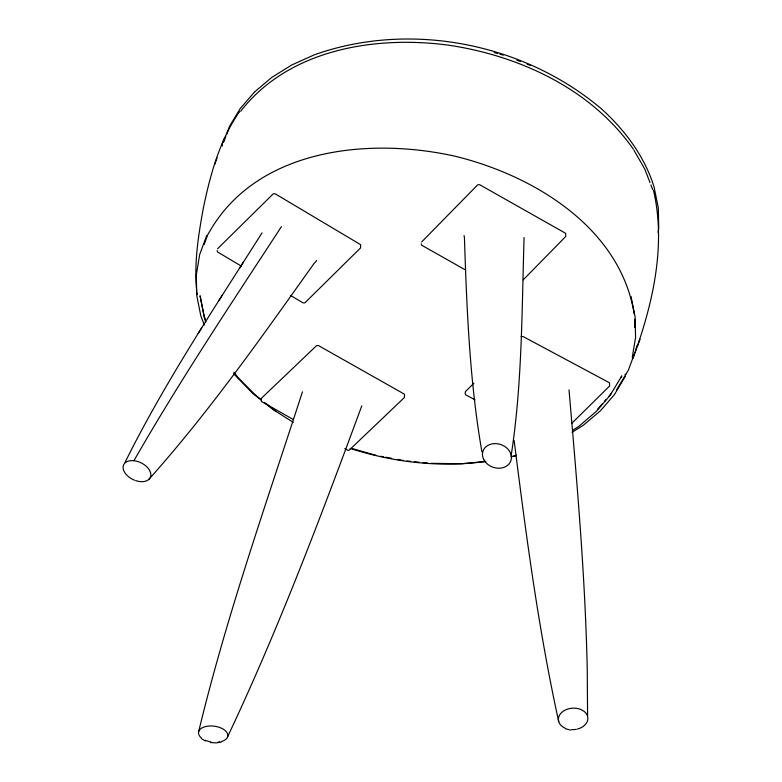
<?xml version="1.0" encoding="UTF-8"?>
<svg xmlns="http://www.w3.org/2000/svg" width="782" height="782" viewBox="0 0 782 782"><rect width="100%" height="100%" fill="white"/><g stroke="black" fill="none" stroke-linecap="round" stroke-linejoin="round"><path stroke-width="1.17" d="M524.087 237.542C521.789 310.2 522.327 383.239 511.203 455.28M632.257 357.384L635.561 337.501L635.16 317.101L631.025 296.505M658.063 232.391L658.727 228.324L658.327 207.904L654.016 186.781C644.583 156.625 625.326 130.633 602.169 109.509L601.905 109.255C524.409 43.352 410.863 20.694 314.628 54.691L291.686 65.004L271.696 77.477L254.551 91.973M198.667 731.59C226.409 616.343 265.968 504.478 302.448 391.821M222.352 145.98L222.499 145.442M635.522 350.717L637.105 345.361M239.771 111.611L238.657 112.921C219.361 141.249 210.153 175.08 203.32 208.276C198.305 235.587 193.946 263.329 196.722 291.168M616.724 389.729L628.415 370.052L635.15 351.841M632.951 358.527C652.208 306.094 666.254 247.356 653.83 191.785L653.341 190.173M223.74 142.089L225.793 136.498M226.614 134.26L229.497 126.43L240.152 108.649L254.199 92.374M206.624 235.675L199.635 254.668L196.311 274.961L196.712 295.371L200.847 315.948L204.356 325.029M204.131 244.561L207.816 234.551L212.186 227.269M361.783 405.868C320.561 517.489 278.5 629.011 227.64 736.673M214.669 164.513L217.142 157.827M221.785 145.188L224.219 138.59M637.594 345.879L640.057 339.192M625.268 376.377L614.476 394.519L600.439 410.785L583.294 425.291L572.013 432.329M125.052 462.358C153.771 404.45 187.807 349.417 222.44 294.922M621.162 377.1L621.827 375.898L610.028 395.467L596.275 411.42L578.524 426.601L572.356 430.452M133.908 460.715C179.821 380.678 231.013 303.856 281.442 226.633M212.675 226.457C262.547 147.28 372.232 137.466 455.779 156.39C534.35 175.784 620.595 228.09 634.3 314.481M198.149 333.464L201.766 327.756M239.4 268.441L262.019 232.899M218.647 300.914L243.329 262.234M240.758 111.161C288.969 49.031 375.839 35.2 449.601 45.327C520.382 56.108 591.456 89.324 633.391 149.235M597.526 409.397L602.13 404.059M604.437 401.391L605.972 399.612M609.041 396.054L611.348 393.385M148.707 479.532C209.4 411.694 261.677 337.003 314.413 262.977A30.889 19.423 25.7 0 0 316.661 260.504M421.625 242L477.763 184.777L479.591 184.669L565.679 233.339L565.709 236.526L523.178 279.878M217.601 248.744L273.289 193.799L275.098 193.75L360.658 244.698L360.58 247.894L304.892 302.839L303.074 302.888L290.562 295.43M473.912 383.2L465.476 391.528L465.143 393.444L465.544 394.744L475.036 399.827M571.613 423.502L609.579 386.034L609.51 382.818L522.982 336.475L521.164 336.583M624.994 374.607L625.698 374.207M512.816 456.317L516.267 455.232M511.008 456.815L515.807 455.857M221.238 742.059L216.194 742.9L210.632 742.529M407.08 461.018L410.677 461.36M414.264 461.712L419.054 462.182M422.642 462.533L427.431 463.003M431.019 463.355L461.83 463.716L485.837 461.448C440.354 467.783 393.727 462.436 350.131 448.399M380.902 456.277L383.288 456.727M385.663 457.177L391.606 458.301M397.549 459.425L403.502 460.559M565.415 728.726L570.606 730.075M494.273 52.55L497.665 53.518M499.923 54.163L503.315 55.131M351.783 448.438L376.152 455.378M516.892 60.175L520.284 61.495M527.058 64.144L530.45 65.463M464.694 269.526L421.654 245.186L421.273 243.828M293.377 419.543L261.393 401.449L261.442 398.233L316.612 345.605L318.421 345.556L404.509 394.226L404.47 397.452L349.29 450.07L347.97 450.403L344.813 448.624M241.521 266.232L217.523 251.941L217.132 250.582M201.326 738.57L205.412 741.013M293.26 422.329L273.485 409.836L264.101 402.398M261.159 399.67L255.655 395.301L238.256 377.833L233.945 372.242M265.743 403.297L275.831 411.303M261.286 400.169L252.85 393.483L233.593 373.708M633.987 150.281L644.769 169.068L650.008 182.617M650.878 184.884L652.628 189.4M205.431 319.379L204.141 316.026L200.065 295.762L204.483 318.43L205.862 322.028M558.719 721.581C538.319 628.816 526.022 534.565 514.126 440.413M196.956 292.321L197.416 294.618M481.908 451.82C469.62 381.166 466.786 309.32 464.44 237.777A30.889 25.083 18.7 0 1 464.088 235.558M569.022 389.895C576.979 482.738 585.19 575.64 587.233 668.845L587.585 715.598M634.603 319.212L634.769 327.58M565.103 728.159A14.75 10.743 -3.8 0 1 562.991 711.405A14.75 10.743 -3.8 0 1 585.904 713.135A14.75 10.743 -3.8 0 1 577.302 729.088M576.187 729.323A14.75 10.743 -3.8 0 1 571.574 729.635M198.892 734.767A14.75 8.035 7.2 0 1 207.885 726.126A14.75 8.035 7.2 0 1 226.047 731.414A14.75 8.035 7.2 0 1 221.785 741.434M219.83 741.923A14.75 8.035 7.2 0 1 217.679 742.226M210.866 741.913A14.75 8.035 7.2 0 1 205.49 740.349M201.287 737.837A14.75 8.035 7.2 0 1 199.293 735.559M134.602 480.226A14.75 9.276 25.7 0 1 126.058 462.133A14.75 9.276 25.7 0 1 149.733 470.666A14.75 9.276 25.7 0 1 135.667 480.607M483.823 459.699A14.75 11.984 18.7 0 0 508.838 464.146A14.75 11.984 18.7 0 0 498.154 443.883A14.75 11.984 18.7 0 0 483.823 459.699"/></g></svg>
